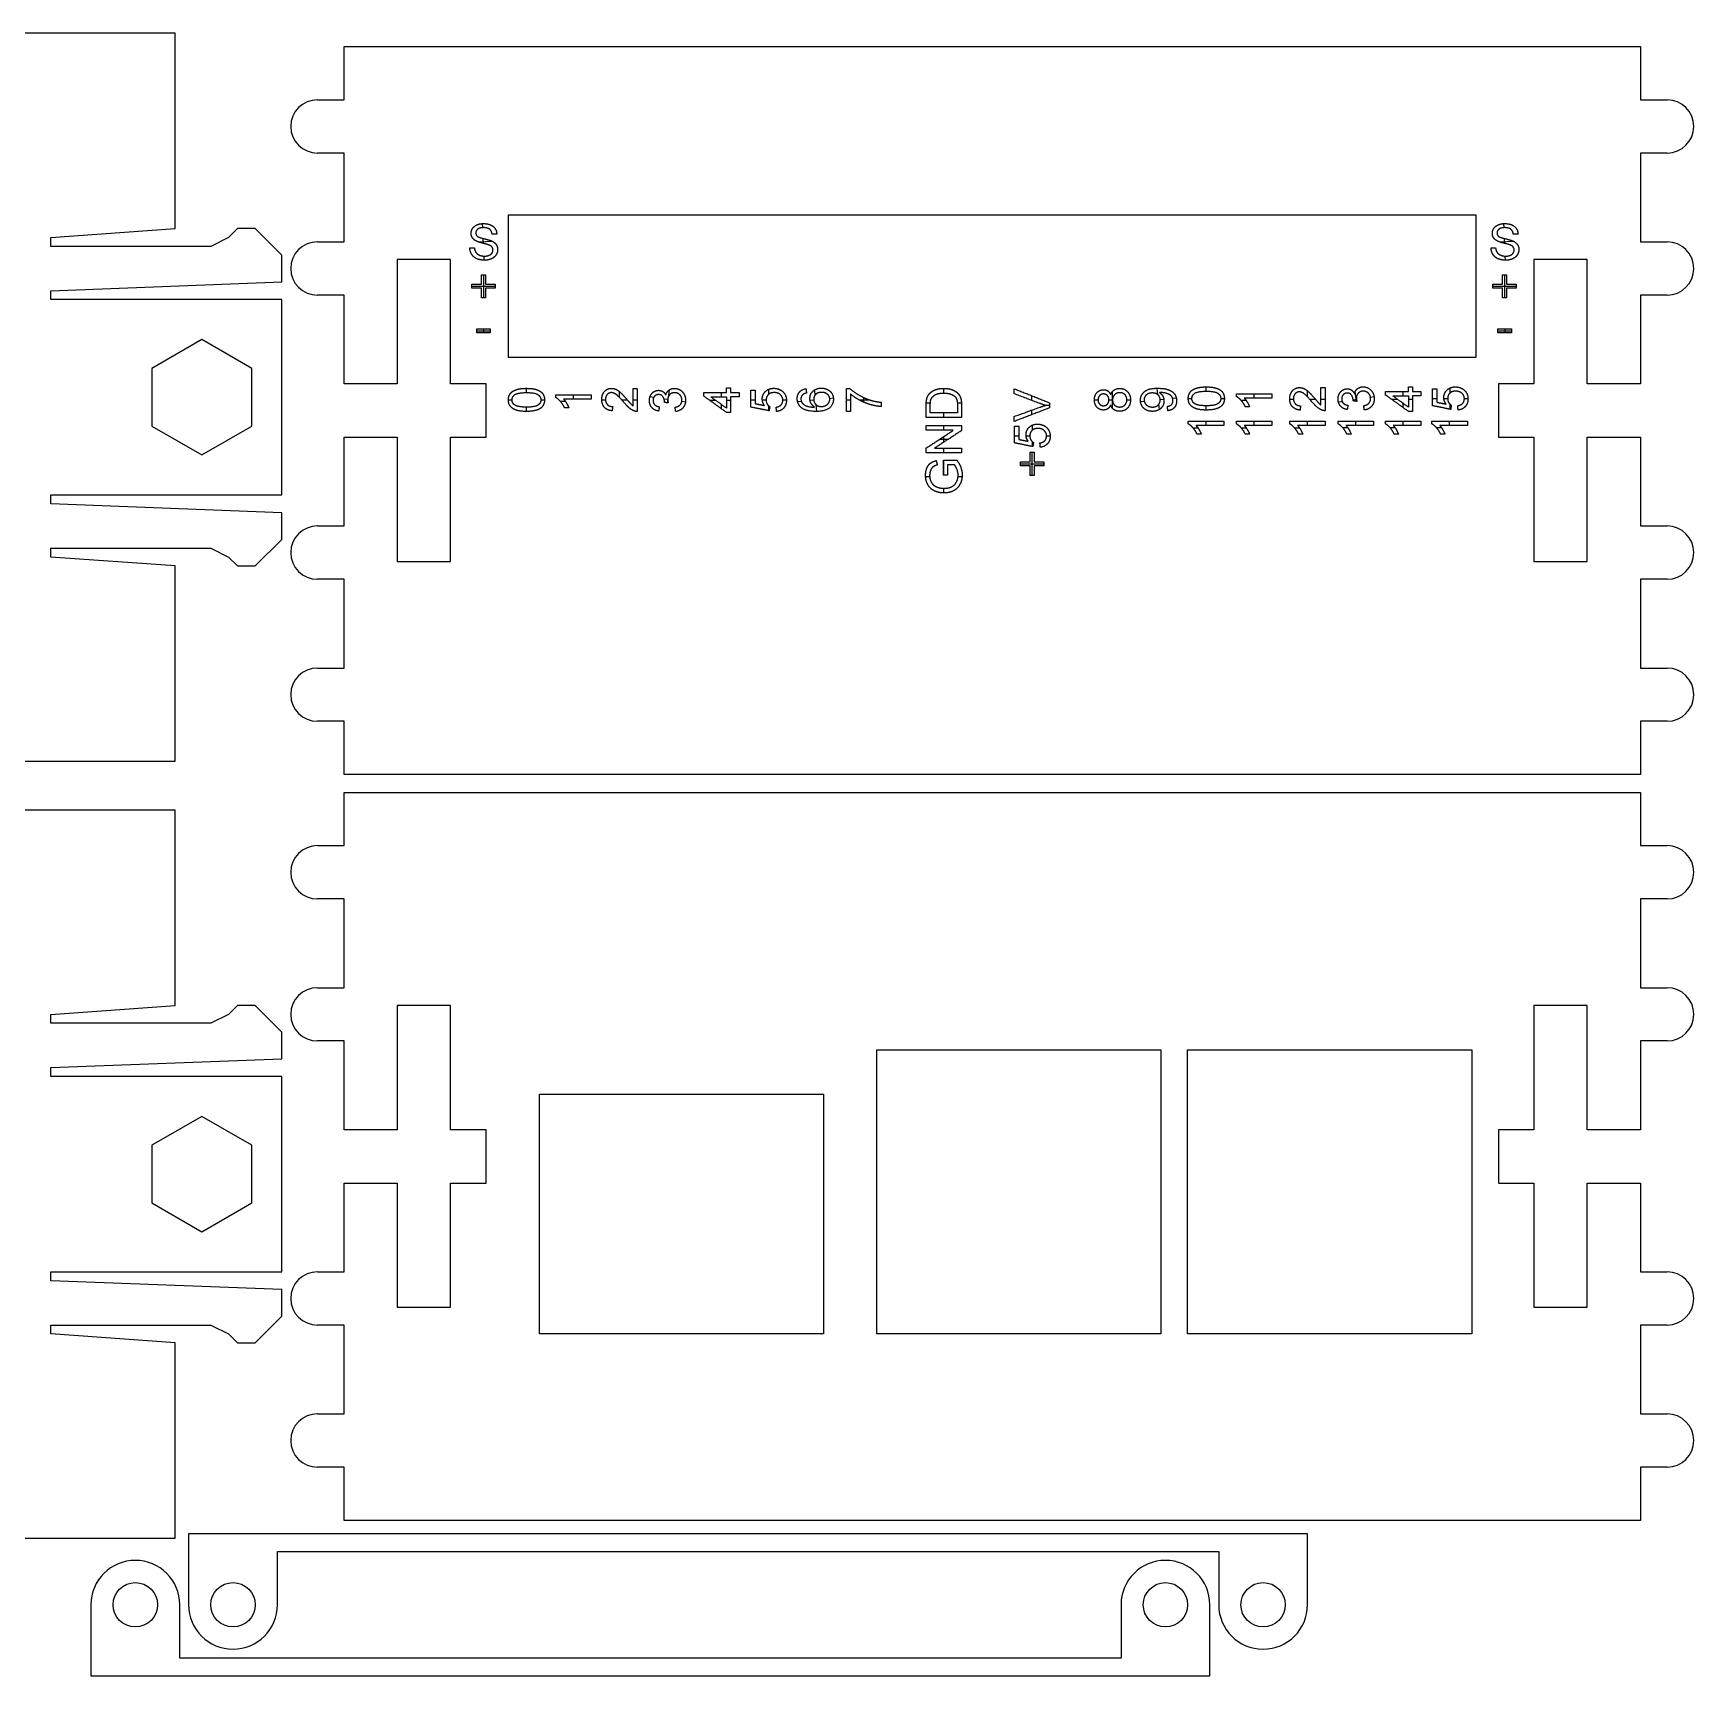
# Model space of a CAD drawing. Header units: millimetres. Extents: x 1 to 204, y 1 to 161.
# Drawn here: x 99.7 to 193.3, y 68.5 to 161 of the extents above; entities that cross this region are included whole.
import ezdxf

# ---------------------------------------------------------------- set-up
doc = ezdxf.new("R2010")
doc.units = ezdxf.units.MM
doc.header["$MEASUREMENT"] = 0
doc.layers.add('cut', color=1, linetype='Continuous', true_color=0xff0000)
doc.layers.add('Default', color=178, linetype='Continuous', true_color=0x000000)

msp = doc.modelspace()

# ---------------------------------------------------------------- linework, layer by layer
at = {"layer": 'cut'}
for p, q in [((107.75, 161), (98.75, 161)), ((107.75, 159.25), (107.75, 161)), ((117.25, 157.25), (117.25, 160.25)), ((117.25, 160.25), (190.25, 160.25)), ((190.25, 160.25), (190.25, 157.25)), ((107.75, 153.75), (107.75, 159.25)), ((115.75, 157.25), (117.25, 157.25)), ((190.25, 157.25), (191.75, 157.25)), ((107.75, 149.998), (107.75, 153.75)), ((117.25, 154.25), (115.75, 154.25)), ((117.25, 149.25), (117.25, 154.25)), ((191.75, 154.25), (190.25, 154.25)), ((190.25, 154.25), (190.25, 149.25)), ((100.75, 149.498), (107.75, 149.998)), ((111.25, 149.998), (110.75, 149.498)), ((112.25, 149.998), (111.25, 149.998)), ((113.75, 148.498), (112.25, 149.998)), ((100.75, 148.998), (100.75, 149.498)), ((109.75, 148.998), (100.75, 148.998)), ((110.75, 149.498), (109.75, 148.998)), ((115.75, 149.25), (117.25, 149.25)), ((190.25, 149.25), (191.75, 149.25)), ((113.75, 146.998), (113.75, 148.498)), ((123.25, 148.25), (120.25, 148.25)), ((120.25, 148.25), (120.25, 141.25)), ((123.25, 141.25), (123.25, 148.25)), ((187.25, 148.25), (184.25, 148.25)), ((184.25, 148.25), (184.25, 141.25)), ((187.25, 141.25), (187.25, 148.25)), ((100.75, 146.498), (113.75, 146.998)), ((100.75, 145.998), (100.75, 146.498)), ((113.75, 145.998), (100.75, 145.998)), ((113.75, 134.998), (113.75, 145.998)), ((117.25, 146.25), (115.75, 146.25)), ((117.25, 141.25), (117.25, 146.25)), ((191.75, 146.25), (190.25, 146.25)), ((190.25, 146.25), (190.25, 141.25)), ((120.25, 141.25), (117.25, 141.25)), ((125.25, 141.25), (123.25, 141.25)), ((125.25, 138.25), (125.25, 141.25)), ((184.25, 141.25), (182.25, 141.25)), ((182.25, 141.25), (182.25, 138.25)), ((190.25, 141.25), (187.25, 141.25)), ((117.25, 133.25), (117.25, 138.25)), ((117.25, 138.25), (120.25, 138.25)), ((120.25, 138.25), (120.25, 131.25)), ((123.25, 131.25), (123.25, 138.25)), ((123.25, 138.25), (125.25, 138.25)), ((182.25, 138.25), (184.25, 138.25)), ((184.25, 138.25), (184.25, 131.25)), ((187.25, 131.25), (187.25, 138.25)), ((187.25, 138.25), (190.25, 138.25)), ((190.25, 138.25), (190.25, 133.25)), ((100.75, 134.498), (100.75, 134.998)), ((100.75, 134.998), (113.75, 134.998)), ((113.75, 133.998), (100.75, 134.498)), ((113.75, 132.498), (113.75, 133.998)), ((115.75, 133.25), (117.25, 133.25)), ((190.25, 133.25), (191.75, 133.25)), ((100.75, 131.498), (100.75, 131.998)), ((100.75, 131.998), (109.75, 131.998)), ((109.75, 131.998), (110.75, 131.498)), ((112.25, 130.998), (113.75, 132.498)), ((107.75, 130.998), (100.75, 131.498)), ((107.75, 127.25), (107.75, 130.998)), ((110.75, 131.498), (111.25, 130.998)), ((111.25, 130.998), (112.25, 130.998)), ((120.25, 131.25), (123.25, 131.25)), ((184.25, 131.25), (187.25, 131.25)), ((117.25, 130.25), (115.75, 130.25)), ((117.25, 125.25), (117.25, 130.25)), ((191.75, 130.25), (190.25, 130.25)), ((190.25, 130.25), (190.25, 125.25)), ((107.75, 121.5), (107.75, 127.25)), ((115.75, 125.25), (117.25, 125.25)), ((190.25, 125.25), (191.75, 125.25)), ((107.75, 120), (107.75, 121.75)), ((117.25, 122.25), (115.75, 122.25)), ((117.25, 119.25), (117.25, 122.25)), ((191.75, 122.25), (190.25, 122.25)), ((190.25, 122.25), (190.25, 119.25)), ((98.75, 120), (107.75, 120)), ((190.25, 119.25), (117.25, 119.25)), ((117.25, 115.25), (117.25, 118.25)), ((117.25, 118.25), (190.25, 118.25)), ((190.25, 118.25), (190.25, 115.25)), ((107.75, 117.25), (98.75, 117.25)), ((107.75, 115.5), (107.75, 117.25)), ((107.75, 110), (107.75, 115.5)), ((115.75, 115.25), (117.25, 115.25)), ((190.25, 115.25), (191.75, 115.25)), ((117.25, 112.25), (115.75, 112.25)), ((117.25, 107.25), (117.25, 112.25)), ((191.75, 112.25), (190.25, 112.25)), ((190.25, 112.25), (190.25, 107.25)), ((107.75, 106.248), (107.75, 110)), ((115.75, 107.25), (117.25, 107.25)), ((190.25, 107.25), (191.75, 107.25)), ((100.75, 105.748), (107.75, 106.248)), ((100.75, 105.248), (100.75, 105.748)), ((110.75, 105.748), (109.75, 105.248)), ((111.25, 106.248), (110.75, 105.748)), ((112.25, 106.248), (111.25, 106.248)), ((113.75, 104.748), (112.25, 106.248)), ((123.25, 106.25), (120.25, 106.25)), ((120.25, 106.25), (120.25, 99.25)), ((123.25, 99.25), (123.25, 106.25)), ((187.25, 106.25), (184.25, 106.25)), ((184.25, 106.25), (184.25, 99.25)), ((187.25, 99.25), (187.25, 106.25)), ((109.75, 105.248), (100.75, 105.248)), ((113.75, 103.248), (113.75, 104.748)), ((117.25, 104.25), (115.75, 104.25)), ((117.25, 99.25), (117.25, 104.25)), ((191.75, 104.25), (190.25, 104.25)), ((190.25, 104.25), (190.25, 99.25)), ((100.75, 102.748), (113.75, 103.248)), ((100.75, 102.248), (100.75, 102.748)), ((113.75, 102.248), (100.75, 102.248)), ((113.75, 91.248), (113.75, 102.248)), ((120.25, 99.25), (117.25, 99.25)), ((125.25, 99.25), (123.25, 99.25)), ((125.25, 96.25), (125.25, 99.25)), ((184.25, 99.25), (182.25, 99.25)), ((182.25, 99.25), (182.25, 96.25)), ((190.25, 99.25), (187.25, 99.25)), ((117.25, 91.25), (117.25, 96.25)), ((117.25, 96.25), (120.25, 96.25)), ((120.25, 96.25), (120.25, 89.25)), ((123.25, 89.25), (123.25, 96.25)), ((123.25, 96.25), (125.25, 96.25)), ((182.25, 96.25), (184.25, 96.25)), ((184.25, 96.25), (184.25, 89.25)), ((187.25, 89.25), (187.25, 96.25)), ((187.25, 96.25), (190.25, 96.25)), ((190.25, 96.25), (190.25, 91.25)), ((100.75, 90.748), (100.75, 91.248)), ((100.75, 91.248), (113.75, 91.248)), ((113.75, 90.248), (100.75, 90.748)), ((115.75, 91.25), (117.25, 91.25)), ((190.25, 91.25), (191.75, 91.25)), ((113.75, 88.748), (113.75, 90.248)), ((120.25, 89.25), (123.25, 89.25)), ((184.25, 89.25), (187.25, 89.25)), ((100.75, 87.748), (100.75, 88.248)), ((100.75, 88.248), (109.75, 88.248)), ((109.75, 88.248), (110.75, 87.748)), ((112.25, 87.248), (113.75, 88.748)), ((117.25, 88.25), (115.75, 88.25)), ((117.25, 83.25), (117.25, 88.25)), ((191.75, 88.25), (190.25, 88.25)), ((190.25, 88.25), (190.25, 83.25)), ((107.75, 87.248), (100.75, 87.748)), ((107.75, 83.5), (107.75, 87.248)), ((110.75, 87.748), (111.25, 87.248)), ((111.25, 87.248), (112.25, 87.248)), ((107.75, 77.75), (107.75, 83.5)), ((115.75, 83.25), (117.25, 83.25)), ((190.25, 83.25), (191.75, 83.25)), ((117.25, 80.25), (115.75, 80.25)), ((117.25, 77.25), (117.25, 80.25)), ((191.75, 80.25), (190.25, 80.25)), ((190.25, 80.25), (190.25, 77.25)), ((107.75, 76.25), (107.75, 78)), ((190.25, 77.25), (117.25, 77.25)), ((98.75, 76.25), (107.75, 76.25)), ((171.5, 76.5), (108.5, 76.5)), ((108.5, 76.5), (108.5, 75.5)), ((171.5, 75.5), (171.5, 76.5)), ((108.5, 75.5), (108.5, 72.5)), ((113.5, 72.5), (113.5, 75.5)), ((113.5, 75.5), (166.5, 75.5)), ((166.5, 75.5), (166.5, 72.5)), ((171.5, 72.5), (171.5, 75.5)), ((103, 72.5), (103, 69.5)), ((108, 69.5), (108, 72.5)), ((161, 72.5), (161, 69.5)), ((166, 69.5), (166, 72.5)), ((103, 69.5), (103, 68.5)), ((161, 69.5), (108, 69.5)), ((166, 68.5), (166, 69.5)), ((103, 68.5), (166, 68.5))]:
    msp.add_line(p, q, dxfattribs=at)
for points in [[(126.5, 142.75), (181, 142.75), (181, 150.75), (126.5, 150.75)], [(112.065, 138.875), (112.065, 142.125), (109.25, 143.75), (106.435, 142.125), (106.435, 138.875), (109.25, 137.25)], [(163.25, 87.75), (147.25, 87.75), (147.25, 103.75), (163.25, 103.75)], [(180.75, 87.75), (164.75, 87.75), (164.75, 103.75), (180.75, 103.75)], [(144.25, 87.75), (128.25, 87.75), (128.25, 101.25), (144.25, 101.25)], [(112.065, 95.125), (112.065, 98.375), (109.25, 100), (106.435, 98.375), (106.435, 95.125), (109.25, 93.5)]]:
    msp.add_lwpolyline(points, close=True, dxfattribs=at)
for centre in [(105.5, 72.5), (111, 72.5), (163.5, 72.5), (169, 72.5)]:
    msp.add_circle(centre, 1.25, dxfattribs=at)
for centre, radius, start, end in [((115.75, 155.75), 1.5, 90, 180), ((191.75, 155.75), 1.5, 0, 90), ((115.75, 155.75), 1.5, 180, 270), ((191.75, 155.75), 1.5, 270, 0), ((115.75, 147.75), 1.5, 90, 180), ((191.75, 147.75), 1.5, 0, 90), ((115.75, 147.75), 1.5, 180, 270), ((191.75, 147.75), 1.5, 270, 0), ((115.75, 131.75), 1.5, 90, 180), ((191.75, 131.75), 1.5, 0, 90), ((115.75, 131.75), 1.5, 180, 270), ((191.75, 131.75), 1.5, 270, 0), ((115.75, 123.75), 1.5, 90, 180), ((191.75, 123.75), 1.5, 0, 90), ((115.75, 123.75), 1.5, 180, 270), ((191.75, 123.75), 1.5, 270, 0), ((115.75, 113.75), 1.5, 90, 180), ((191.75, 113.75), 1.5, 0, 90), ((115.75, 113.75), 1.5, 180, 270), ((191.75, 113.75), 1.5, 270, 0), ((115.75, 105.75), 1.5, 90, 180), ((191.75, 105.75), 1.5, 0, 90), ((115.75, 105.75), 1.5, 180, 270), ((191.75, 105.75), 1.5, 270, 0), ((115.75, 89.75), 1.5, 90, 180), ((191.75, 89.75), 1.5, 0, 90), ((115.75, 89.75), 1.5, 180, 270), ((191.75, 89.75), 1.5, 270, 0), ((115.75, 81.75), 1.5, 90, 180), ((191.75, 81.75), 1.5, 0, 90), ((115.75, 81.75), 1.5, 180, 270), ((191.75, 81.75), 1.5, 270, 0), ((105.5, 72.5), 2.5, 0, 180), ((163.5, 72.5), 2.5, 0, 180), ((111, 72.5), 2.5, 180, 0), ((169, 72.5), 2.5, 180, 0)]:
    msp.add_arc(centre, radius, start, end, dxfattribs=at)
at = {"layer": 'Default'}
for p, q in [((125.066, 150.049), (125.055, 150.278)), ((182.566, 150.049), (182.555, 150.278)), ((125.623, 149.271), (124.842, 149.235)), ((125.106, 149.161), (125.093, 149.438)), ((183.123, 149.271), (182.342, 149.235)), ((182.606, 149.161), (182.593, 149.438)), ((125.149, 148.219), (125.138, 148.448)), ((182.649, 148.219), (182.638, 148.448)), ((125.099, 147.402), (125.099, 146.1)), ((182.599, 147.402), (182.599, 146.1)), ((124.442, 146.751), (125.756, 146.751)), ((181.942, 146.751), (183.256, 146.751)), ((124.724, 144.235), (125.483, 144.235)), ((125.104, 144.349), (125.104, 144.12)), ((182.224, 144.235), (182.983, 144.235)), ((182.604, 144.349), (182.604, 144.12)), ((126.505, 140.351), (126.71, 140.351)), ((127.523, 140.761), (127.523, 141.002)), ((128.336, 140.351), (128.541, 140.351)), ((129.431, 140.271), (129.712, 140.271)), ((130.17, 140.397), (130.17, 140.638)), ((131.765, 140.348), (131.97, 140.348)), ((132.765, 140.481), (132.765, 140.814)), ((132.889, 140.348), (133.203, 140.348)), ((133.524, 140.348), (133.765, 140.348)), ((134.687, 140.488), (134.477, 140.519)), ((135.478, 140.369), (135.269, 140.4)), ((135.478, 140.373), (135.451, 140.188)), ((135.559, 140.912), (135.496, 140.487)), ((136.474, 140.22), (136.268, 140.251)), ((137.829, 140.333), (138.164, 140.333)), ((138.496, 140.519), (138.496, 140.76)), ((138.791, 140.333), (139.02, 140.333)), ((140.161, 140.352), (140.402, 140.352)), ((140.802, 140.352), (141.017, 140.352)), ((141.161, 140.668), (141.161, 140.948)), ((141.956, 140.352), (142.161, 140.352)), ((143.002, 140.259), (142.79, 140.238)), ((143.701, 140.329), (143.493, 140.308)), ((143.732, 140.901), (143.761, 140.603)), ((144.805, 140.439), (144.6, 140.419)), ((145.536, 140.347), (145.777, 140.347)), ((146.258, 140.347), (146.855, 140.347)), ((146.518, 140.218), (146.518, 140.48)), ((151.026, 140.734), (151.026, 140.999)), ((155.981, 140.319), (155.981, 140.584)), ((159.5, 140.352), (159.705, 140.352)), ((160.319, 140.352), (160.524, 140.352)), ((160.518, 139.872), (160.518, 140.824)), ((161.331, 140.352), (161.536, 140.352)), ((162.097, 140.267), (162.305, 140.288)), ((163.078, 140.637), (163.041, 141.006)), ((163.203, 140.377), (163.41, 140.398)), ((163.903, 140.447), (164.111, 140.468)), ((164.785, 140.43), (164.99, 140.43)), ((165.803, 140.84), (165.803, 141.081)), ((166.616, 140.43), (166.821, 140.43)), ((167.761, 140.327), (168.042, 140.327)), ((168.5, 140.453), (168.5, 140.694)), ((170.5, 140.391), (170.705, 140.391)), ((171.5, 140.524), (171.5, 140.857)), ((171.624, 140.391), (171.938, 140.391)), ((172.259, 140.391), (172.5, 140.391)), ((173.239, 140.236), (173.45, 140.267)), ((174.066, 140.36), (174.257, 140.388)), ((174.263, 140.269), (174.181, 140.814)), ((175.045, 140.506), (175.247, 140.537)), ((176.224, 140.39), (176.559, 140.39)), ((176.891, 140.577), (176.891, 140.818)), ((177.186, 140.39), (177.415, 140.39)), ((178.536, 140.432), (178.777, 140.432)), ((179.177, 140.432), (179.392, 140.432)), ((179.536, 140.747), (179.536, 141.028)), ((180.331, 140.432), (180.536, 140.432)), ((127.523, 139.7), (127.523, 139.941)), ((138.496, 139.852), (138.496, 140.094)), ((141.161, 139.742), (141.161, 140.01)), ((143.812, 140.1), (143.851, 139.701)), ((150.035, 140.18), (150.265, 140.18)), ((151.026, 139.361), (151.026, 139.626)), ((151.786, 140.18), (152.017, 140.18)), ((155.981, 139.52), (155.981, 139.776)), ((156.689, 140.059), (156.975, 140.059)), ((163.161, 139.811), (163.131, 140.111)), ((165.803, 139.779), (165.803, 140.02)), ((176.891, 139.91), (176.891, 140.151)), ((179.536, 139.822), (179.536, 140.09)), ((151.026, 138.638), (151.026, 138.903)), ((156.011, 138.651), (156.011, 138.931)), ((165.046, 138.785), (165.327, 138.785)), ((165.785, 138.912), (165.785, 139.153)), ((167.761, 138.785), (168.042, 138.785)), ((168.5, 138.911), (168.5, 139.152)), ((170.761, 138.784), (171.042, 138.784)), ((171.5, 138.911), (171.5, 139.152)), ((173.481, 138.788), (173.762, 138.788)), ((174.22, 138.915), (174.22, 139.156)), ((176.146, 138.788), (176.427, 138.788)), ((176.885, 138.914), (176.885, 139.155)), ((178.761, 138.787), (179.042, 138.787)), ((179.5, 138.914), (179.5, 139.155)), ((150.782, 138.132), (151.271, 138.132)), ((151.026, 137.972), (151.026, 138.291)), ((151.026, 137.361), (151.026, 137.626)), ((155.011, 138.336), (155.252, 138.336)), ((155.652, 138.336), (155.867, 138.336)), ((156.011, 137.726), (156.011, 137.994)), ((156.806, 138.336), (157.011, 138.336)), ((151.026, 136.12), (151.026, 136.963)), ((155.348, 136.751), (156.65, 136.751)), ((155.999, 136.095), (155.999, 137.408)), ((149.998, 136.035), (150.227, 136.035)), ((151.824, 136.035), (152.053, 136.035)), ((151.026, 135.108), (151.026, 135.373))]:
    msp.add_line(p, q, dxfattribs=at)
for points, knots in [([(125.588, 149.677), (125.568, 149.861), (125.454, 149.956), (125.34, 150.05), (125.117, 150.05), (124.884, 150.05), (124.778, 149.962), (124.672, 149.874), (124.672, 149.749), (124.672, 149.641), (124.747, 149.571), (124.821, 149.501), (125.133, 149.428), (125.445, 149.355), (125.564, 149.301), (125.736, 149.221), (125.819, 149.098), (125.901, 148.975), (125.901, 148.815), (125.901, 148.656), (125.811, 148.515), (125.721, 148.375), (125.553, 148.297), (125.384, 148.219), (125.174, 148.219), (124.906, 148.219), (124.726, 148.299), (124.545, 148.379), (124.443, 148.541), (124.34, 148.702), (124.335, 148.906)], [20, 20, 20, 21, 21, 22, 22, 23, 23, 24, 24, 25, 25, 26, 26, 27, 27, 28, 28, 29, 29, 30, 30, 31, 31, 32, 32, 33, 33, 34, 34, 35, 35, 35]), ([(124.588, 148.918), (124.605, 148.765), (124.667, 148.667), (124.73, 148.569), (124.861, 148.508), (124.993, 148.448), (125.157, 148.448), (125.303, 148.448), (125.415, 148.494), (125.527, 148.539), (125.581, 148.619), (125.636, 148.699), (125.636, 148.791), (125.636, 148.885), (125.587, 148.954), (125.539, 149.024), (125.418, 149.072), (125.34, 149.103), (125.073, 149.17), (124.807, 149.236), (124.695, 149.295), (124.549, 149.369), (124.478, 149.48), (124.407, 149.591), (124.407, 149.729), (124.407, 149.88), (124.492, 150.012), (124.578, 150.143), (124.742, 150.211), (124.906, 150.279), (125.106, 150.279), (125.327, 150.279), (125.496, 150.208), (125.665, 150.138), (125.755, 150), (125.846, 149.863), (125.853, 149.689)], [1, 1, 1, 2, 2, 3, 3, 4, 4, 5, 5, 6, 6, 7, 7, 8, 8, 9, 9, 10, 10, 11, 11, 12, 12, 13, 13, 14, 14, 15, 15, 16, 16, 17, 17, 18, 18, 19, 19, 19]), ([(183.088, 149.677), (183.068, 149.861), (182.954, 149.956), (182.84, 150.05), (182.617, 150.05), (182.384, 150.05), (182.278, 149.962), (182.172, 149.874), (182.172, 149.749), (182.172, 149.641), (182.247, 149.571), (182.321, 149.501), (182.633, 149.428), (182.945, 149.355), (183.064, 149.301), (183.236, 149.221), (183.319, 149.098), (183.401, 148.975), (183.401, 148.815), (183.401, 148.656), (183.311, 148.515), (183.221, 148.375), (183.053, 148.297), (182.884, 148.219), (182.674, 148.219), (182.406, 148.219), (182.226, 148.299), (182.045, 148.379), (181.943, 148.541), (181.84, 148.702), (181.835, 148.906)], [20, 20, 20, 21, 21, 22, 22, 23, 23, 24, 24, 25, 25, 26, 26, 27, 27, 28, 28, 29, 29, 30, 30, 31, 31, 32, 32, 33, 33, 34, 34, 35, 35, 35]), ([(182.088, 148.918), (182.105, 148.765), (182.167, 148.667), (182.23, 148.569), (182.361, 148.508), (182.493, 148.448), (182.657, 148.448), (182.803, 148.448), (182.915, 148.494), (183.027, 148.539), (183.081, 148.619), (183.136, 148.699), (183.136, 148.791), (183.136, 148.885), (183.087, 148.954), (183.039, 149.024), (182.918, 149.072), (182.84, 149.103), (182.573, 149.17), (182.307, 149.236), (182.195, 149.295), (182.049, 149.369), (181.978, 149.48), (181.907, 149.591), (181.907, 149.729), (181.907, 149.88), (181.992, 150.012), (182.078, 150.143), (182.242, 150.211), (182.406, 150.279), (182.606, 150.279), (182.827, 150.279), (182.996, 150.208), (183.165, 150.138), (183.255, 150), (183.346, 149.863), (183.353, 149.689)], [1, 1, 1, 2, 2, 3, 3, 4, 4, 5, 5, 6, 6, 7, 7, 8, 8, 9, 9, 10, 10, 11, 11, 12, 12, 13, 13, 14, 14, 15, 15, 16, 16, 17, 17, 18, 18, 19, 19, 19]), ([(127.524, 139.7), (127.17, 139.7), (126.952, 139.773), (126.733, 139.846), (126.619, 139.99), (126.505, 140.133), (126.505, 140.351), (126.505, 140.512), (126.57, 140.636), (126.634, 140.76), (126.756, 140.836), (126.878, 140.912), (127.053, 140.957), (127.227, 141.002), (127.524, 141.002), (127.875, 141.002), (128.093, 140.93), (128.312, 140.857), (128.426, 140.714), (128.541, 140.57), (128.541, 140.351), (128.541, 140.062), (128.34, 139.898)], [0, 0, 0, 1, 1, 2, 2, 3, 3, 4, 4, 5, 5, 6, 6, 7, 7, 8, 8, 9, 9, 10, 10, 11, 11, 11]), ([(126.852, 140.069), (126.71, 140.175), (126.71, 140.348), (126.71, 140.527), (126.871, 140.644), (127.032, 140.761), (127.523, 140.761), (128.017, 140.761), (128.177, 140.643), (128.336, 140.524), (128.336, 140.351), (128.336, 140.178), (128.177, 140.06), (128.018, 139.941), (127.523, 139.941)], [-7, -7, -7, -6, -6, -5, -5, -4, -4, -3, -3, -2, -2, -1, -1, 0, 0, 0]), ([(129.67, 139.903), (129.574, 140.11), (129.436, 140.264), (129.299, 140.419), (129.17, 140.483)], [5, 5, 5, 6, 6, 7, 7, 7]), ([(129.612, 140.397), (129.696, 140.308), (129.78, 140.163), (129.864, 140.019), (129.906, 139.903)], [2, 2, 2, 3, 3, 4, 4, 4]), ([(132.343, 139.735), (132.061, 139.761), (131.913, 139.929), (131.765, 140.097), (131.765, 140.38), (131.765, 140.666), (131.924, 140.833), (132.082, 141), (132.317, 141), (132.436, 141), (132.551, 140.951), (132.666, 140.902), (132.794, 140.789), (132.921, 140.676), (133.143, 140.419), (133.327, 140.201), (133.392, 140.134), (133.458, 140.066), (133.524, 140.022)], [12, 12, 12, 13, 13, 14, 14, 15, 15, 16, 16, 17, 17, 18, 18, 19, 19, 20, 20, 21, 21, 21]), ([(133.765, 139.699), (133.676, 139.696), (133.593, 139.726), (133.457, 139.775), (133.326, 139.882), (133.195, 139.989), (133.025, 140.194), (132.751, 140.513), (132.599, 140.636), (132.446, 140.759), (132.308, 140.759), (132.165, 140.759), (132.068, 140.652), (131.97, 140.546), (131.97, 140.375), (131.97, 140.194), (132.079, 140.086), (132.187, 139.977), (132.379, 139.976)], [2, 2, 2, 3, 3, 4, 4, 5, 5, 6, 6, 7, 7, 8, 8, 9, 9, 10, 10, 11, 11, 11]), ([(134.963, 139.721), (134.716, 139.765), (134.581, 139.923), (134.445, 140.08), (134.445, 140.314), (134.445, 140.475), (134.515, 140.61), (134.585, 140.746), (134.706, 140.818), (134.828, 140.89), (134.964, 140.89), (135.093, 140.89), (135.199, 140.821), (135.305, 140.752), (135.368, 140.616)], [17, 17, 17, 18, 18, 19, 19, 20, 20, 21, 21, 22, 22, 23, 23, 24, 24, 24]), ([(135.288, 140.209), (135.291, 140.234), (135.291, 140.249), (135.291, 140.403), (135.21, 140.526), (135.129, 140.649), (134.96, 140.649), (134.826, 140.649), (134.738, 140.558), (134.65, 140.467), (134.65, 140.322), (134.65, 140.18), (134.737, 140.084), (134.825, 139.989), (134.999, 139.962)], [9, 9, 9, 10, 10, 11, 11, 12, 12, 13, 13, 14, 14, 15, 15, 16, 16, 16]), ([(135.368, 140.616), (135.409, 140.792), (135.537, 140.895), (135.665, 140.998), (135.858, 140.998), (136.119, 140.998), (136.3, 140.808), (136.481, 140.619), (136.481, 140.329), (136.481, 140.067), (136.327, 139.894), (136.172, 139.721), (135.927, 139.697)], [24, 24, 24, 25, 25, 26, 26, 27, 27, 28, 28, 29, 29, 30, 30, 30]), ([(135.891, 139.938), (136.096, 139.981), (136.186, 140.082), (136.276, 140.182), (136.276, 140.337), (136.276, 140.52), (136.157, 140.639), (136.039, 140.757), (135.863, 140.757), (135.696, 140.757), (135.587, 140.645), (135.478, 140.532), (135.478, 140.358), (135.478, 140.287), (135.505, 140.181)], [1, 1, 1, 2, 2, 3, 3, 4, 4, 5, 5, 6, 6, 7, 7, 8, 8, 8]), ([(140.925, 140.035), (140.8, 140.209), (140.8, 140.401), (140.8, 140.654), (140.981, 140.828), (141.163, 141.003), (141.448, 141.003), (141.72, 141.003), (141.918, 140.847), (142.161, 140.658), (142.161, 140.332), (142.161, 140.064), (142.009, 139.895), (141.858, 139.725), (141.607, 139.701)], [15, 15, 15, 16, 16, 17, 17, 18, 18, 19, 19, 20, 20, 21, 21, 22, 22, 22]), ([(141.583, 139.942), (141.769, 139.971), (141.863, 140.074), (141.956, 140.177), (141.956, 140.333), (141.956, 140.522), (141.823, 140.642), (141.689, 140.762), (141.469, 140.762), (141.259, 140.762), (141.138, 140.647), (141.017, 140.533), (141.017, 140.332), (141.017, 140.207), (141.074, 140.114), (141.13, 140.021), (141.221, 139.966)], [1, 1, 1, 2, 2, 3, 3, 4, 4, 5, 5, 6, 6, 7, 7, 8, 8, 9, 9, 9]), ([(143.745, 139.942), (143.611, 140.031), (143.546, 140.158), (143.481, 140.286), (143.481, 140.426), (143.481, 140.671), (143.661, 140.843), (143.841, 141.015), (144.126, 141.015), (144.313, 141.015), (144.474, 140.934), (144.635, 140.853), (144.721, 140.712), (144.806, 140.571), (144.806, 140.392), (144.806, 140.087), (144.581, 139.894), (144.356, 139.701), (143.839, 139.701), (143.261, 139.701), (142.999, 139.914), (142.77, 140.1), (142.77, 140.415), (142.77, 140.649), (142.901, 140.799), (143.033, 140.949), (143.264, 140.979)], [6, 6, 6, 7, 7, 8, 8, 9, 9, 10, 10, 11, 11, 12, 12, 13, 13, 14, 14, 15, 15, 16, 16, 17, 17, 18, 18, 19, 19, 19]), ([(143.288, 140.738), (143.144, 140.705), (143.079, 140.645), (142.975, 140.546), (142.975, 140.4), (142.975, 140.283), (143.04, 140.188)], [1, 1, 1, 2, 2, 3, 3, 4, 4, 4]), ([(144.126, 139.979), (143.934, 139.979), (143.816, 140.096), (143.698, 140.213), (143.698, 140.381), (143.698, 140.556), (143.816, 140.665), (143.934, 140.774), (144.139, 140.774), (144.353, 140.774), (144.477, 140.664), (144.601, 140.554), (144.601, 140.391), (144.601, 140.277), (144.541, 140.182), (144.481, 140.087), (144.366, 140.033), (144.252, 139.979), (144.126, 139.979)], [-9, -9, -9, -8, -8, -7, -7, -6, -6, -5, -5, -4, -4, -3, -3, -2, -2, -1, -1, 0, 0, 0]), ([(145.731, 140.992), (145.934, 140.799), (146.268, 140.609), (146.602, 140.419), (146.955, 140.316), (147.204, 140.241), (147.5, 140.221)], [3, 3, 3, 4, 4, 5, 5, 6, 6, 6]), ([(147.5, 139.98), (147.266, 139.984), (146.935, 140.072), (146.603, 140.161), (146.296, 140.326), (145.988, 140.492), (145.777, 140.679)], [7, 7, 7, 8, 8, 9, 9, 10, 10, 10]), ([(150.032, 139.361), (150.032, 139.702), (150.032, 140.043), (150.032, 140.275), (150.06, 140.396), (150.1, 140.566), (150.203, 140.687), (150.336, 140.844), (150.543, 140.921), (150.749, 140.999), (151.015, 140.999), (151.242, 140.999), (151.417, 140.946), (151.592, 140.894), (151.706, 140.811), (151.821, 140.729), (151.886, 140.631), (151.952, 140.533), (151.986, 140.394), (152.02, 140.255), (152.02, 140.076), (152.02, 139.718), (152.02, 139.361)], [1, 1, 1, 2, 2, 3, 3, 4, 4, 5, 5, 6, 6, 7, 7, 8, 8, 9, 9, 10, 10, 11, 11, 12, 12, 12]), ([(150.261, 139.626), (150.261, 139.834), (150.261, 140.043), (150.261, 140.277), (150.302, 140.383), (150.359, 140.529), (150.528, 140.632), (150.697, 140.734), (151.011, 140.734), (151.238, 140.734), (151.397, 140.682), (151.556, 140.63), (151.65, 140.536), (151.717, 140.47), (151.754, 140.358), (151.791, 140.246), (151.791, 140.05), (151.791, 139.838), (151.791, 139.626)], [-9, -9, -9, -8, -8, -7, -7, -6, -6, -5, -5, -4, -4, -3, -3, -2, -2, -1, -1, 0, 0, 0]), ([(156.752, 140.04), (156.59, 140.087), (156.428, 140.15), (155.707, 140.423), (154.987, 140.697)], [4, 4, 4, 5, 5, 6, 6, 6]), ([(160.415, 140.071), (160.36, 139.923), (160.257, 139.851), (160.155, 139.78), (160.011, 139.78), (159.795, 139.78), (159.647, 139.936), (159.5, 140.091), (159.5, 140.349), (159.5, 140.608), (159.651, 140.767), (159.802, 140.925), (160.018, 140.925), (160.156, 140.925), (160.258, 140.854), (160.36, 140.784), (160.415, 140.641)], [0, 0, 0, 1, 1, 2, 2, 3, 3, 4, 4, 5, 5, 6, 6, 7, 7, 8, 8, 8]), ([(160.004, 140.021), (159.881, 140.021), (159.793, 140.112), (159.705, 140.204), (159.705, 140.352), (159.705, 140.5), (159.795, 140.592), (159.885, 140.684), (160.017, 140.684), (160.144, 140.684), (160.232, 140.595), (160.319, 140.505), (160.319, 140.355), (160.319, 140.201), (160.231, 140.111), (160.143, 140.021), (160.004, 140.021)], [-8, -8, -8, -7, -7, -6, -6, -5, -5, -4, -4, -3, -3, -2, -2, -1, -1, 0, 0, 0]), ([(160.415, 140.641), (160.476, 140.815), (160.609, 140.906), (160.743, 140.997), (160.929, 140.997), (161.186, 140.997), (161.361, 140.819), (161.536, 140.642), (161.536, 140.352), (161.536, 140.063), (161.361, 139.885), (161.185, 139.708), (160.922, 139.708), (160.727, 139.708), (160.595, 139.802), (160.463, 139.897), (160.415, 140.071)], [8, 8, 8, 9, 9, 10, 10, 11, 11, 12, 12, 13, 13, 14, 14, 15, 15, 16, 16, 16]), ([(160.924, 139.949), (160.752, 139.949), (160.638, 140.059), (160.524, 140.168), (160.524, 140.346), (160.524, 140.528), (160.64, 140.642), (160.755, 140.756), (160.932, 140.756), (161.106, 140.756), (161.219, 140.645), (161.331, 140.535), (161.331, 140.354), (161.331, 140.242), (161.278, 140.142), (161.224, 140.041), (161.126, 139.995), (161.028, 139.949), (160.924, 139.949)], [-9, -9, -9, -8, -8, -7, -7, -6, -6, -5, -5, -4, -4, -3, -3, -2, -2, -1, -1, 0, 0, 0]), ([(163.159, 140.765), (163.276, 140.692), (163.348, 140.566), (163.42, 140.439), (163.42, 140.292), (163.42, 140.046), (163.241, 139.875), (163.061, 139.705), (162.768, 139.705), (162.465, 139.705), (162.28, 139.883), (162.095, 140.06), (162.095, 140.327), (162.095, 140.52), (162.2, 140.68), (162.305, 140.84), (162.498, 140.923), (162.692, 141.006), (163.059, 141.006), (163.442, 141.006), (163.668, 140.924), (163.895, 140.841), (164.013, 140.679), (164.131, 140.516), (164.131, 140.297), (164.131, 140.065), (164.002, 139.918), (163.872, 139.771), (163.637, 139.741)], [8, 8, 8, 9, 9, 10, 10, 11, 11, 12, 12, 13, 13, 14, 14, 15, 15, 16, 16, 17, 17, 18, 18, 19, 19, 20, 20, 21, 21, 22, 22, 22]), ([(162.756, 140.741), (162.966, 140.741), (163.085, 140.631), (163.203, 140.52), (163.203, 140.348), (163.203, 140.172), (163.085, 140.059), (162.966, 139.946), (162.777, 139.946), (162.565, 139.946), (162.433, 140.065), (162.3, 140.184), (162.3, 140.355), (162.3, 140.521), (162.423, 140.631), (162.546, 140.741), (162.756, 140.741)], [-8, -8, -8, -7, -7, -6, -6, -5, -5, -4, -4, -3, -3, -2, -2, -1, -1, 0, 0, 0]), ([(163.613, 139.982), (163.778, 140.012), (163.852, 140.095), (163.926, 140.178), (163.926, 140.308), (163.926, 140.419), (163.875, 140.506), (163.824, 140.593), (163.738, 140.644), (163.652, 140.694), (163.505, 140.73), (163.359, 140.767), (163.208, 140.767), (163.192, 140.767), (163.159, 140.765)], [1, 1, 1, 2, 2, 3, 3, 4, 4, 5, 5, 6, 6, 7, 7, 8, 8, 8]), ([(165.804, 139.779), (165.45, 139.779), (165.232, 139.852), (165.013, 139.925), (164.899, 140.069), (164.785, 140.212), (164.785, 140.43), (164.785, 140.591), (164.85, 140.715), (164.914, 140.839), (165.036, 140.915), (165.158, 140.991), (165.333, 141.036), (165.507, 141.081), (165.804, 141.081), (166.155, 141.081), (166.373, 141.008), (166.592, 140.936), (166.706, 140.793), (166.821, 140.649), (166.821, 140.43), (166.821, 140.141), (166.62, 139.977)], [0, 0, 0, 1, 1, 2, 2, 3, 3, 4, 4, 5, 5, 6, 6, 7, 7, 8, 8, 9, 9, 10, 10, 11, 11, 11]), ([(165.132, 140.147), (164.99, 140.254), (164.99, 140.427), (164.99, 140.606), (165.151, 140.723), (165.312, 140.84), (165.803, 140.84), (166.297, 140.84), (166.457, 140.721), (166.616, 140.603), (166.616, 140.43), (166.616, 140.257), (166.457, 140.138), (166.298, 140.02), (165.803, 140.02)], [-7, -7, -7, -6, -6, -5, -5, -4, -4, -3, -3, -2, -2, -1, -1, 0, 0, 0]), ([(168, 139.959), (167.904, 140.166), (167.766, 140.32), (167.629, 140.475), (167.5, 140.539)], [5, 5, 5, 6, 6, 7, 7, 7]), ([(167.942, 140.453), (168.026, 140.364), (168.11, 140.219), (168.194, 140.075), (168.236, 139.959)], [2, 2, 2, 3, 3, 4, 4, 4]), ([(171.078, 139.778), (170.796, 139.804), (170.648, 139.972), (170.5, 140.14), (170.5, 140.423), (170.5, 140.709), (170.659, 140.876), (170.817, 141.043), (171.052, 141.043), (171.171, 141.043), (171.286, 140.994), (171.401, 140.946), (171.529, 140.833), (171.656, 140.719), (171.878, 140.462), (172.062, 140.245), (172.127, 140.177), (172.193, 140.109), (172.259, 140.065)], [12, 12, 12, 13, 13, 14, 14, 15, 15, 16, 16, 17, 17, 18, 18, 19, 19, 20, 20, 21, 21, 21]), ([(172.5, 139.742), (172.411, 139.739), (172.328, 139.77), (172.192, 139.818), (172.061, 139.925), (171.93, 140.032), (171.76, 140.237), (171.486, 140.556), (171.334, 140.679), (171.181, 140.802), (171.043, 140.802), (170.9, 140.802), (170.803, 140.696), (170.705, 140.589), (170.705, 140.418), (170.705, 140.237), (170.814, 140.129), (170.922, 140.02), (171.114, 140.019)], [2, 2, 2, 3, 3, 4, 4, 5, 5, 6, 6, 7, 7, 8, 8, 9, 9, 10, 10, 11, 11, 11]), ([(173.738, 139.806), (173.491, 139.851), (173.356, 140.008), (173.22, 140.165), (173.22, 140.399), (173.22, 140.56), (173.29, 140.696), (173.36, 140.831), (173.481, 140.903), (173.603, 140.975), (173.739, 140.975), (173.868, 140.975), (173.974, 140.906), (174.08, 140.837), (174.143, 140.702)], [17, 17, 17, 18, 18, 19, 19, 20, 20, 21, 21, 22, 22, 23, 23, 24, 24, 24]), ([(174.063, 140.295), (174.066, 140.32), (174.066, 140.334), (174.066, 140.488), (173.985, 140.611), (173.904, 140.734), (173.735, 140.734), (173.601, 140.734), (173.513, 140.643), (173.425, 140.552), (173.425, 140.408), (173.425, 140.265), (173.512, 140.17), (173.6, 140.075), (173.774, 140.047)], [9, 9, 9, 10, 10, 11, 11, 12, 12, 13, 13, 14, 14, 15, 15, 16, 16, 16]), ([(174.143, 140.702), (174.184, 140.878), (174.312, 140.981), (174.44, 141.084), (174.633, 141.084), (174.894, 141.084), (175.075, 140.894), (175.256, 140.704), (175.256, 140.414), (175.256, 140.152), (175.102, 139.98), (174.947, 139.807), (174.702, 139.782)], [24, 24, 24, 25, 25, 26, 26, 27, 27, 28, 28, 29, 29, 30, 30, 30]), ([(174.666, 140.023), (174.871, 140.066), (174.961, 140.167), (175.051, 140.268), (175.051, 140.423), (175.051, 140.605), (174.932, 140.724), (174.814, 140.843), (174.638, 140.843), (174.471, 140.843), (174.362, 140.73), (174.253, 140.617), (174.253, 140.443), (174.253, 140.373), (174.28, 140.267)], [1, 1, 1, 2, 2, 3, 3, 4, 4, 5, 5, 6, 6, 7, 7, 8, 8, 8]), ([(179.3, 140.115), (179.175, 140.289), (179.175, 140.48), (179.175, 140.734), (179.356, 140.908), (179.538, 141.082), (179.823, 141.082), (180.095, 141.082), (180.293, 140.927), (180.536, 140.738), (180.536, 140.411), (180.536, 140.144), (180.384, 139.974), (180.233, 139.805), (179.982, 139.781)], [15, 15, 15, 16, 16, 17, 17, 18, 18, 19, 19, 20, 20, 21, 21, 22, 22, 22]), ([(179.958, 140.022), (180.144, 140.051), (180.238, 140.154), (180.331, 140.257), (180.331, 140.412), (180.331, 140.601), (180.198, 140.721), (180.064, 140.841), (179.844, 140.841), (179.634, 140.841), (179.513, 140.727), (179.392, 140.613), (179.392, 140.412), (179.392, 140.287), (179.449, 140.194), (179.505, 140.101), (179.596, 140.046)], [1, 1, 1, 2, 2, 3, 3, 4, 4, 5, 5, 6, 6, 7, 7, 8, 8, 9, 9, 9]), ([(143.04, 140.188), (143.124, 140.079), (143.286, 140.012), (143.447, 139.945), (143.745, 139.942)], [4, 4, 4, 5, 5, 6, 6, 6]), ([(154.987, 139.42), (155.707, 139.678), (156.428, 139.936), (156.601, 139.998), (156.752, 140.04)], [2, 2, 2, 3, 3, 4, 4, 4]), ([(155.775, 138.019), (155.65, 138.193), (155.65, 138.384), (155.65, 138.638), (155.831, 138.812), (156.013, 138.986), (156.298, 138.986), (156.57, 138.986), (156.768, 138.831), (157.011, 138.642), (157.011, 138.315), (157.011, 138.048), (156.859, 137.878), (156.708, 137.709), (156.457, 137.685)], [15, 15, 15, 16, 16, 17, 17, 18, 18, 19, 19, 20, 20, 21, 21, 22, 22, 22]), ([(156.433, 137.926), (156.619, 137.955), (156.713, 138.058), (156.806, 138.161), (156.806, 138.316), (156.806, 138.505), (156.673, 138.625), (156.539, 138.745), (156.319, 138.745), (156.109, 138.745), (155.988, 138.631), (155.867, 138.517), (155.867, 138.316), (155.867, 138.191), (155.924, 138.098), (155.98, 138.005), (156.071, 137.95)], [1, 1, 1, 2, 2, 3, 3, 4, 4, 5, 5, 6, 6, 7, 7, 8, 8, 9, 9, 9]), ([(165.285, 138.418), (165.189, 138.624), (165.051, 138.779), (164.914, 138.933), (164.785, 138.998)], [5, 5, 5, 6, 6, 7, 7, 7]), ([(165.227, 138.912), (165.311, 138.823), (165.395, 138.678), (165.479, 138.533), (165.521, 138.418)], [2, 2, 2, 3, 3, 4, 4, 4]), ([(168, 138.417), (167.904, 138.624), (167.766, 138.778), (167.629, 138.933), (167.5, 138.997)], [5, 5, 5, 6, 6, 7, 7, 7]), ([(167.942, 138.911), (168.026, 138.822), (168.11, 138.677), (168.194, 138.532), (168.236, 138.417)], [2, 2, 2, 3, 3, 4, 4, 4]), ([(171, 138.417), (170.904, 138.623), (170.766, 138.778), (170.629, 138.932), (170.5, 138.996)], [5, 5, 5, 6, 6, 7, 7, 7]), ([(170.942, 138.911), (171.026, 138.821), (171.11, 138.677), (171.194, 138.532), (171.236, 138.417)], [2, 2, 2, 3, 3, 4, 4, 4]), ([(173.72, 138.421), (173.624, 138.627), (173.486, 138.782), (173.349, 138.936), (173.22, 139.001)], [5, 5, 5, 6, 6, 7, 7, 7]), ([(173.662, 138.915), (173.746, 138.826), (173.83, 138.681), (173.914, 138.536), (173.956, 138.421)], [2, 2, 2, 3, 3, 4, 4, 4]), ([(176.385, 138.42), (176.289, 138.627), (176.151, 138.781), (176.014, 138.936), (175.885, 139)], [5, 5, 5, 6, 6, 7, 7, 7]), ([(176.327, 138.914), (176.411, 138.825), (176.495, 138.68), (176.579, 138.535), (176.621, 138.42)], [2, 2, 2, 3, 3, 4, 4, 4]), ([(179, 138.42), (178.904, 138.626), (178.766, 138.781), (178.629, 138.935), (178.5, 138.999)], [5, 5, 5, 6, 6, 7, 7, 7]), ([(178.942, 138.914), (179.026, 138.824), (179.11, 138.68), (179.194, 138.535), (179.236, 138.42)], [2, 2, 2, 3, 3, 4, 4, 4]), ([(151.746, 136.963), (151.9, 136.767), (151.978, 136.559), (152.056, 136.351), (152.056, 136.132), (152.056, 135.837), (151.93, 135.595), (151.805, 135.354), (151.567, 135.231), (151.329, 135.108), (151.036, 135.108), (150.745, 135.108), (150.493, 135.23), (150.24, 135.352), (150.118, 135.582), (149.996, 135.812), (149.996, 136.111), (149.996, 136.329), (150.066, 136.505), (150.137, 136.681), (150.262, 136.78), (150.388, 136.88), (150.59, 136.932)], [3, 3, 3, 4, 4, 5, 5, 6, 6, 7, 7, 8, 8, 9, 9, 10, 10, 11, 11, 12, 12, 13, 13, 14, 14, 14]), ([(150.655, 136.688), (150.503, 136.643), (150.416, 136.576), (150.329, 136.509), (150.277, 136.384), (150.225, 136.259), (150.225, 136.107), (150.225, 135.924), (150.28, 135.791), (150.335, 135.658), (150.425, 135.576), (150.515, 135.495), (150.623, 135.449), (150.809, 135.373), (151.025, 135.373), (151.293, 135.373), (151.473, 135.465), (151.653, 135.558), (151.74, 135.735), (151.827, 135.912), (151.827, 136.111), (151.827, 136.284), (151.76, 136.448), (151.692, 136.613), (151.616, 136.698)], [15, 15, 15, 16, 16, 17, 17, 18, 18, 19, 19, 20, 20, 21, 21, 22, 22, 23, 23, 24, 24, 25, 25, 26, 26, 27, 27, 27])]:
    msp.add_open_spline(points, degree=2, knots=knots, dxfattribs=at)
for points in [[(125.853, 149.689), (125.72, 149.683), (125.588, 149.677)], [(183.353, 149.689), (183.22, 149.683), (183.088, 149.677)], [(124.335, 148.906), (124.461, 148.912), (124.588, 148.918)], [(181.835, 148.906), (181.961, 148.912), (182.088, 148.918)], [(124.442, 146.859), (124.713, 146.859), (124.984, 146.859)], [(124.442, 146.642), (124.442, 146.751), (124.442, 146.859)], [(124.984, 147.402), (125.099, 147.402), (125.213, 147.402)], [(124.984, 146.859), (124.984, 147.13), (124.984, 147.402)], [(125.213, 147.402), (125.213, 147.13), (125.213, 146.859)], [(125.213, 146.859), (125.484, 146.859), (125.756, 146.859)], [(125.756, 146.859), (125.756, 146.751), (125.756, 146.642)], [(181.942, 146.859), (182.213, 146.859), (182.484, 146.859)], [(181.942, 146.642), (181.942, 146.751), (181.942, 146.859)], [(182.484, 147.402), (182.599, 147.402), (182.713, 147.402)], [(182.484, 146.859), (182.484, 147.13), (182.484, 147.402)], [(182.713, 147.402), (182.713, 147.13), (182.713, 146.859)], [(182.713, 146.859), (182.984, 146.859), (183.256, 146.859)], [(183.256, 146.859), (183.256, 146.751), (183.256, 146.642)], [(124.984, 146.642), (124.713, 146.642), (124.442, 146.642)], [(124.984, 146.1), (124.984, 146.371), (124.984, 146.642)], [(125.213, 146.1), (125.099, 146.1), (124.984, 146.1)], [(125.213, 146.642), (125.213, 146.371), (125.213, 146.1)], [(125.756, 146.642), (125.484, 146.642), (125.213, 146.642)], [(182.484, 146.642), (182.213, 146.642), (181.942, 146.642)], [(182.484, 146.1), (182.484, 146.371), (182.484, 146.642)], [(182.713, 146.1), (182.599, 146.1), (182.484, 146.1)], [(182.713, 146.642), (182.713, 146.371), (182.713, 146.1)], [(183.256, 146.642), (182.984, 146.642), (182.713, 146.642)], [(124.724, 144.12), (124.724, 144.235), (124.724, 144.349)], [(124.724, 144.349), (125.104, 144.349), (125.483, 144.349)], [(125.483, 144.12), (125.104, 144.12), (124.724, 144.12)], [(125.483, 144.349), (125.483, 144.235), (125.483, 144.12)], [(182.224, 144.12), (182.224, 144.235), (182.224, 144.349)], [(182.224, 144.349), (182.604, 144.349), (182.983, 144.349)], [(182.983, 144.12), (182.604, 144.12), (182.224, 144.12)], [(182.983, 144.349), (182.983, 144.235), (182.983, 144.12)], [(129.17, 140.638), (130.17, 140.638), (131.17, 140.638)], [(129.17, 140.483), (129.17, 140.561), (129.17, 140.638)], [(131.17, 140.397), (130.391, 140.397), (129.612, 140.397)], [(131.17, 140.638), (131.17, 140.518), (131.17, 140.397)], [(133.524, 141), (133.645, 141), (133.765, 141)], [(133.524, 140.022), (133.524, 140.511), (133.524, 141)], [(133.765, 141), (133.765, 140.349), (133.765, 139.699)], [(137.502, 140.76), (138.147, 140.76), (138.791, 140.76)], [(137.502, 140.568), (137.502, 140.664), (137.502, 140.76)], [(138.791, 139.64), (138.147, 140.104), (137.502, 140.568)], [(137.904, 140.519), (138.348, 140.519), (138.791, 140.519)], [(138.791, 139.881), (138.348, 140.2), (137.904, 140.519)], [(138.791, 141.025), (138.906, 141.025), (139.02, 141.025)], [(138.791, 140.76), (138.791, 140.893), (138.791, 141.025)], [(138.791, 140.519), (138.791, 140.2), (138.791, 139.881)], [(139.02, 141.025), (139.02, 140.893), (139.02, 140.76)], [(139.02, 140.76), (139.255, 140.76), (139.49, 140.76)], [(139.49, 140.519), (139.255, 140.519), (139.02, 140.519)], [(139.02, 140.519), (139.02, 140.08), (139.02, 139.64)], [(139.49, 140.76), (139.49, 140.64), (139.49, 140.519)], [(140.161, 140.894), (140.282, 140.894), (140.402, 140.894)], [(140.161, 139.942), (140.161, 140.418), (140.161, 140.894)], [(140.402, 140.894), (140.402, 140.517), (140.402, 140.139)], [(143.264, 140.979), (143.276, 140.858), (143.288, 140.738)], [(145.536, 140.992), (145.634, 140.992), (145.731, 140.992)], [(145.536, 139.703), (145.536, 140.347), (145.536, 140.992)], [(145.777, 140.679), (145.777, 140.191), (145.777, 139.703)], [(154.987, 140.98), (155.981, 140.584), (156.975, 140.188)], [(154.987, 140.697), (154.987, 140.839), (154.987, 140.98)], [(167.5, 140.694), (168.5, 140.694), (169.5, 140.694)], [(167.5, 140.539), (167.5, 140.617), (167.5, 140.694)], [(169.5, 140.453), (168.721, 140.453), (167.942, 140.453)], [(169.5, 140.694), (169.5, 140.574), (169.5, 140.453)], [(172.259, 141.043), (172.38, 141.043), (172.5, 141.043)], [(172.259, 140.065), (172.259, 140.554), (172.259, 141.043)], [(172.5, 141.043), (172.5, 140.392), (172.5, 139.742)], [(174.28, 140.267), (174.172, 140.281), (174.063, 140.295)], [(175.897, 140.818), (176.542, 140.818), (177.186, 140.818)], [(175.897, 140.625), (175.897, 140.721), (175.897, 140.818)], [(177.186, 139.697), (176.542, 140.161), (175.897, 140.625)], [(176.299, 140.577), (176.743, 140.577), (177.186, 140.577)], [(177.186, 139.939), (176.743, 140.258), (176.299, 140.577)], [(177.186, 141.083), (177.301, 141.083), (177.415, 141.083)], [(177.186, 140.818), (177.186, 140.95), (177.186, 141.083)], [(177.186, 140.577), (177.186, 140.258), (177.186, 139.939)], [(177.415, 141.083), (177.415, 140.95), (177.415, 140.818)], [(177.415, 140.818), (177.65, 140.818), (177.885, 140.818)], [(177.885, 140.577), (177.65, 140.577), (177.415, 140.577)], [(177.415, 140.577), (177.415, 140.137), (177.415, 139.697)], [(177.885, 140.818), (177.885, 140.697), (177.885, 140.577)], [(178.536, 140.974), (178.657, 140.974), (178.777, 140.974)], [(178.536, 140.022), (178.536, 140.498), (178.536, 140.974)], [(178.777, 140.974), (178.777, 140.596), (178.777, 140.219)], [(127.523, 139.941), (127.034, 139.941), (126.852, 140.069)], [(128.34, 139.898), (128.086, 139.7), (127.524, 139.7)], [(129.906, 139.903), (129.788, 139.903), (129.67, 139.903)], [(132.379, 139.976), (132.361, 139.855), (132.343, 139.735)], [(134.999, 139.962), (134.981, 139.842), (134.963, 139.721)], [(135.505, 140.181), (135.397, 140.195), (135.288, 140.209)], [(135.927, 139.697), (135.909, 139.817), (135.891, 139.938)], [(139.02, 139.64), (138.906, 139.64), (138.791, 139.64)], [(141.185, 139.737), (140.673, 139.84), (140.161, 139.942)], [(140.402, 140.139), (140.664, 140.087), (140.925, 140.035)], [(141.221, 139.966), (141.203, 139.852), (141.185, 139.737)], [(141.607, 139.701), (141.595, 139.822), (141.583, 139.942)], [(145.777, 139.703), (145.657, 139.703), (145.536, 139.703)], [(147.5, 140.221), (147.5, 140.1), (147.5, 139.98)], [(152.02, 139.361), (151.026, 139.361), (150.032, 139.361)], [(151.791, 139.626), (151.026, 139.626), (150.261, 139.626)], [(156.975, 139.902), (155.981, 139.52), (154.987, 139.138)], [(154.987, 139.138), (154.987, 139.279), (154.987, 139.42)], [(156.975, 140.188), (156.975, 140.045), (156.975, 139.902)], [(163.637, 139.741), (163.625, 139.862), (163.613, 139.982)], [(165.803, 140.02), (165.314, 140.02), (165.132, 140.147)], [(166.62, 139.977), (166.366, 139.779), (165.804, 139.779)], [(168.236, 139.959), (168.118, 139.959), (168, 139.959)], [(171.114, 140.019), (171.096, 139.898), (171.078, 139.778)], [(173.774, 140.047), (173.756, 139.927), (173.738, 139.806)], [(174.702, 139.782), (174.684, 139.903), (174.666, 140.023)], [(177.415, 139.697), (177.301, 139.697), (177.186, 139.697)], [(179.56, 139.817), (179.048, 139.92), (178.536, 140.022)], [(178.777, 140.219), (179.039, 140.167), (179.3, 140.115)], [(179.596, 140.046), (179.578, 139.932), (179.56, 139.817)], [(179.982, 139.781), (179.97, 139.902), (179.958, 140.022)], [(150.032, 138.903), (151.026, 138.903), (152.02, 138.903)], [(150.032, 138.638), (150.032, 138.77), (150.032, 138.903)], [(151.557, 138.638), (150.794, 138.638), (150.032, 138.638)], [(150.032, 137.642), (150.794, 138.14), (151.557, 138.638)], [(152.02, 138.621), (151.258, 138.123), (150.495, 137.626)], [(152.02, 138.903), (152.02, 138.762), (152.02, 138.621)], [(155.011, 138.878), (155.132, 138.878), (155.252, 138.878)], [(155.011, 137.926), (155.011, 138.402), (155.011, 138.878)], [(155.252, 138.878), (155.252, 138.5), (155.252, 138.123)], [(164.785, 139.153), (165.785, 139.153), (166.785, 139.153)], [(164.785, 138.998), (164.785, 139.075), (164.785, 139.153)], [(166.785, 138.912), (166.006, 138.912), (165.227, 138.912)], [(165.521, 138.418), (165.403, 138.418), (165.285, 138.418)], [(166.785, 139.153), (166.785, 139.032), (166.785, 138.912)], [(167.5, 139.152), (168.5, 139.152), (169.5, 139.152)], [(167.5, 138.997), (167.5, 139.075), (167.5, 139.152)], [(169.5, 138.911), (168.721, 138.911), (167.942, 138.911)], [(168.236, 138.417), (168.118, 138.417), (168, 138.417)], [(169.5, 139.152), (169.5, 139.032), (169.5, 138.911)], [(170.5, 139.152), (171.5, 139.152), (172.5, 139.152)], [(170.5, 138.996), (170.5, 139.074), (170.5, 139.152)], [(172.5, 138.911), (171.721, 138.911), (170.942, 138.911)], [(171.236, 138.417), (171.118, 138.417), (171, 138.417)], [(172.5, 139.152), (172.5, 139.031), (172.5, 138.911)], [(173.22, 139.156), (174.22, 139.156), (175.22, 139.156)], [(173.22, 139.001), (173.22, 139.078), (173.22, 139.156)], [(175.22, 138.915), (174.441, 138.915), (173.662, 138.915)], [(173.956, 138.421), (173.838, 138.421), (173.72, 138.421)], [(175.22, 139.156), (175.22, 139.035), (175.22, 138.915)], [(175.885, 139.155), (176.885, 139.155), (177.885, 139.155)], [(175.885, 139), (175.885, 139.078), (175.885, 139.155)], [(177.885, 138.914), (177.106, 138.914), (176.327, 138.914)], [(176.621, 138.42), (176.503, 138.42), (176.385, 138.42)], [(177.885, 139.155), (177.885, 139.035), (177.885, 138.914)], [(178.5, 139.155), (179.5, 139.155), (180.5, 139.155)], [(178.5, 138.999), (178.5, 139.077), (178.5, 139.155)], [(180.5, 138.914), (179.721, 138.914), (178.942, 138.914)], [(179.236, 138.42), (179.118, 138.42), (179, 138.42)], [(180.5, 139.155), (180.5, 139.034), (180.5, 138.914)], [(150.032, 137.361), (150.032, 137.501), (150.032, 137.642)], [(150.495, 137.626), (151.258, 137.626), (152.02, 137.626)], [(152.02, 137.626), (152.02, 137.493), (152.02, 137.361)], [(156.035, 137.721), (155.523, 137.823), (155.011, 137.926)], [(155.252, 138.123), (155.514, 138.071), (155.775, 138.019)], [(156.071, 137.95), (156.053, 137.836), (156.035, 137.721)], [(156.457, 137.685), (156.445, 137.805), (156.433, 137.926)], [(152.02, 137.361), (151.026, 137.361), (150.032, 137.361)], [(150.59, 136.932), (150.622, 136.81), (150.655, 136.688)], [(151.008, 136.963), (151.377, 136.963), (151.746, 136.963)], [(151.008, 136.12), (151.008, 136.541), (151.008, 136.963)], [(151.237, 136.698), (151.237, 136.409), (151.237, 136.12)], [(151.616, 136.698), (151.426, 136.698), (151.237, 136.698)], [(155.348, 136.866), (155.62, 136.866), (155.891, 136.866)], [(155.348, 136.637), (155.348, 136.751), (155.348, 136.866)], [(155.891, 136.637), (155.62, 136.637), (155.348, 136.637)], [(155.891, 137.408), (155.999, 137.408), (156.108, 137.408)], [(155.891, 136.866), (155.891, 137.137), (155.891, 137.408)], [(155.891, 136.095), (155.891, 136.366), (155.891, 136.637)], [(156.108, 137.408), (156.108, 137.137), (156.108, 136.866)], [(156.108, 136.866), (156.379, 136.866), (156.65, 136.866)], [(156.65, 136.637), (156.379, 136.637), (156.108, 136.637)], [(156.108, 136.637), (156.108, 136.366), (156.108, 136.095)], [(156.65, 136.866), (156.65, 136.751), (156.65, 136.637)], [(151.237, 136.12), (151.122, 136.12), (151.008, 136.12)], [(156.108, 136.095), (155.999, 136.095), (155.891, 136.095)]]:
    msp.add_open_spline(points, degree=2, dxfattribs=at)

doc.saveas('drawing.dxf')
